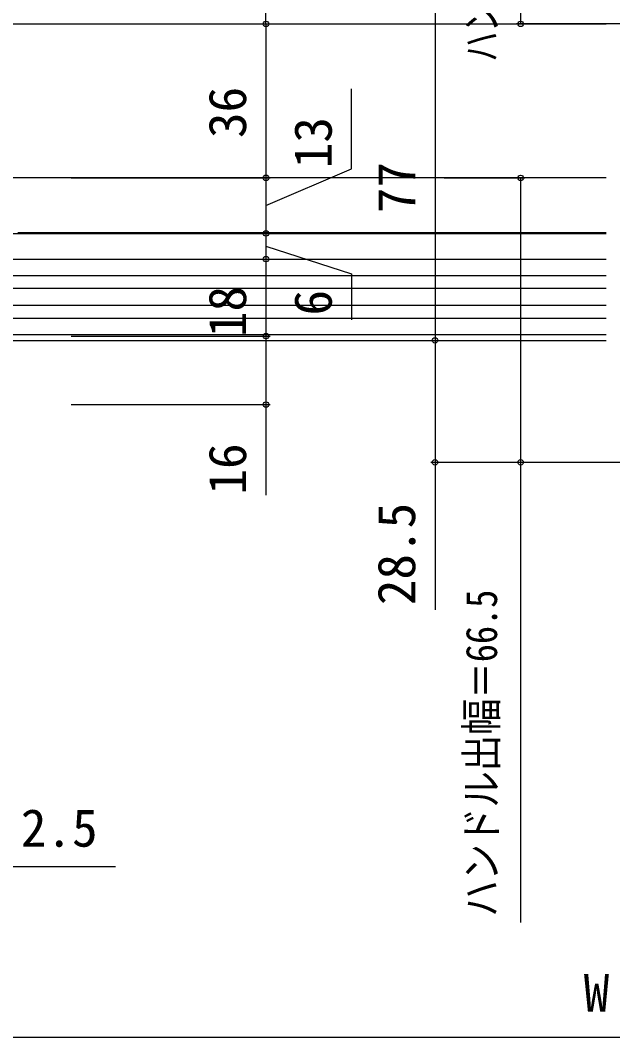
# Model space of a CAD drawing. Units: millimetres, scale not verified. Extents: x -525 to 525, y -783 to 779.
# Drawn here: x 32.1 to 170.5, y -207.8 to 30 of the extents above; entities that cross this region are included whole.
import ezdxf
from ezdxf.enums import TextEntityAlignment as Align

# ---------------------------------------------------------------- set-up
doc = ezdxf.new("R2010")
doc.units = ezdxf.units.MM
doc.header["$LTSCALE"] = 4
for name, color, linetype in [('0-3_YKK_12', 2, 'Continuous'), ('0-4_YKK_13', 4, 'Continuous'), ('0-6_YKK_D', 6, 'Continuous')]:
    doc.layers.add(name, color=color, linetype=linetype)
doc.styles.add('ＭＳ ゴシック', font='')
doc.styles.get('ＭＳ ゴシック').set_extended_font_data('MS Gothic')

msp = doc.modelspace()

# ---------------------------------------------------------------- linework, layer by layer
at = {"layer": '0-3_YKK_12'}
for p, q in [((15.5, -19.8), (169, -19.8)), ((26, -44.8), (169, -44.8))]:
    msp.add_line(p, q, dxfattribs=at)
at = {"layer": '0-4_YKK_13'}
for p, q in [((31.5, -19.6), (169, -19.6)), ((15.5, -25.8), (169, -25.8)), ((15.5, -29.6), (169, -29.6)), ((15.5, -32.6), (169, -32.6)), ((15.5, -36.6), (169, -36.6)), ((15.5, -39.6), (169, -39.6)), ((15.5, -43.4), (169, -43.4))]:
    msp.add_line(p, q, dxfattribs=at)
msp.add_lwpolyline([(169, -6.8), (20, -6.8), (20, 29.2), (169, 29.2)], dxfattribs=at)
at = {"layer": '0-6_YKK_D'}
for p, q in [((149, 95.734), (149, 29.2)), ((89.5, 29.2), (89.5, 32.2)), ((129, 32.2), (129, -44.8)), ((44, 29.202), (90.5, 29.202)), ((44, 29.2), (90.5, 29.2)), ((89.5, 29.202), (89.5, -6.799)), ((89.5, 29.2), (89.5, 26.65)), ((236.063, 29.2), (148, 29.2)), ((44, -6.799), (90.5, -6.799)), ((44, -6.8), (90.5, -6.8)), ((89.5, -6.8), (89.5, -19.8)), ((131.142, -6.8), (150, -6.8)), ((44, -19.8), (90.5, -19.8)), ((44, -19.8), (90.5, -19.8)), ((89.5, -19.8), (89.5, -25.8)), ((44, -25.8), (90.5, -25.8)), ((44, -25.8), (90.5, -25.8)), ((89.5, -25.8), (89.5, -43.8)), ((44, -43.8), (90.5, -43.8)), ((44, -43.8), (90.5, -43.8)), ((95.827, -44.8), (130, -44.8)), ((95.827, -44.8), (130, -44.8)), ((44, -59.8), (90.5, -59.8)), ((236.063, -73.315), (128, -73.315)), ((236.063, -73.315), (148, -73.315)), ((26, -167.8), (54.327, -167.8)), ((364.5, -207.8), (16.5, -207.8))]:
    msp.add_line(p, q, dxfattribs=at)
for points in [[(89.5, -13.3), (109.5, -4.717), (109.5, 14.011)], [(149, -6.8), (149, -73.315), (149, -180.9)], [(89.5, -22.8), (109.5, -29.211), (109.5, -40.029)], [(89.5, -43.8), (89.5, -59.8), (89.5, -81.009)], [(129, -44.8), (129, -73.315), (129, -107.82)]]:
    msp.add_lwpolyline(points, dxfattribs=at)
for centre in [(89.5, 29.202), (89.5, 29.2), (149, 29.2), (89.5, -6.799), (89.5, -6.8), (149, -6.8), (89.5, -19.8), (89.5, -19.8), (89.5, -25.8), (89.5, -25.8), (89.5, -43.8), (89.5, -43.8), (129, -44.8), (129, -44.8), (89.5, -59.8), (129, -73.315), (149, -73.315)]:
    msp.add_circle(centre, 0.637, dxfattribs=at)

# ---------------------------------------------------------------- texts
at = {"layer": '0-6_YKK_D', "style": 'ＭＳ ゴシック'}
for width, p in [(0.7, (145.693, 20.348)), (0.85, (145.693, -179.527))]:
    msp.add_text('ハンドル出幅＝66.5', height=7.331, rotation=90, dxfattribs=dict(at, width=width)).set_placement(p, align=Align.BOTTOM_LEFT)
for s, p in [('36', (87.5, 2.508)), ('13', (107.5, -4.558)), ('77', (127, -15.061)), ('18', (87.5, -44.039)), ('6', (107.5, -38.984)), ('16', (87.5, -80.85)), ('28.5', (127, -106.706))]:
    msp.add_text(s, height=8.798, rotation=90, dxfattribs=at).set_placement(p, align=Align.BOTTOM_LEFT)
for s, p in [('2.5', (32.214, -165.8)), ('W（785）', (163.739, -204.368))]:
    msp.add_text(s, height=8.798, dxfattribs=at).set_placement(p, align=Align.BOTTOM_LEFT)

doc.saveas('drawing.dxf')
